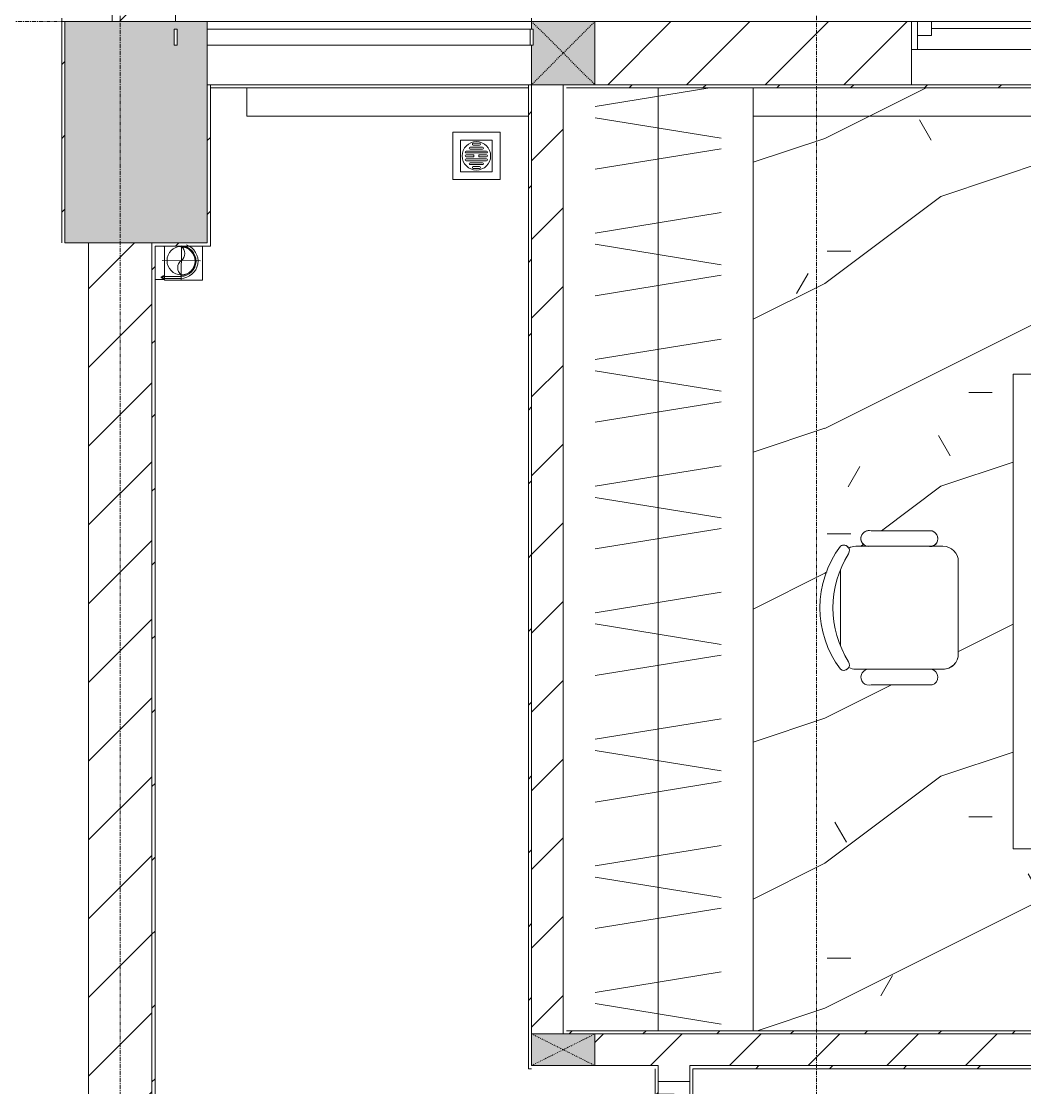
# Model space of a CAD drawing. Header units: millimetres. Extents: x 5357 to 259384, y -16348 to 109893.
# Drawn here: x 52440 to 55611, y 41167 to 44537 of the extents above; entities that cross this region are included whole.
import ezdxf

# ---------------------------------------------------------------- set-up
doc = ezdxf.new("R2010")
doc.units = ezdxf.units.MM
for name, pattern in [('Dash', [6, 3, -3]), ('Grid Line', [22.225, 12.7, -3.175, 3.175, -3.175]), ('IMPORT-CENTER _3_', [10.16, 6.35, -1.27, 1.27, -1.27])]:
    doc.linetypes.add(name, pattern=pattern)
for name, color, linetype, lineweight in [('0-1', 7, 'Continuous', 5), ('A-DETL-GENF-1', 53, 'Continuous', 9), ('A-DOOR-1', 254, 'Continuous', 9), ('A-DOOR-2', 53, 'Continuous', 9), ('A-FLOR-HRAL-1', 254, 'Continuous', 9), ('A-FLOR-HRAL-2', 53, 'Continuous', 9), ('A-FLOR-PATT-1', 10, 'Continuous', 9), ('A-GLAZ', 151, 'Continuous', 9), ('A-WALL', 113, 'Continuous', 9), ('A-WALL-1', 9, 'Continuous', 18), ('A-WALL-2', 53, 'Continuous', 9), ('A-WALL-3', 113, 'Continuous', 18), ('A-WALL-PATT', 111, 'Continuous', 9), ('A-WALL-PATT-1', 10, 'Continuous', 9), ('A-WALL-PATT-2', 53, 'Continuous', 9), ('G-IMPT', 8, 'Continuous', 9), ('G-IMPT-2', 8, 'IMPORT-CENTER _3_', 9), ('I-FURN', 30, 'Continuous', 9), ('I-FURN-1', 254, 'Continuous', 9), ('I-WALL-1', 9, 'Continuous', 18), ('I-WALL-2', 53, 'Continuous', 9), ('I-WALL-3', 2, 'Continuous', 18), ('M-EQPM', 50, 'Continuous', 9), ('S-COLS', 52, 'Continuous', 9), ('S-COLS-1', 253, 'Continuous', 5), ('S-COLS-2', 9, 'Continuous', 18), ('S-COLS-3', 53, 'Continuous', 9), ('S-COLS-4', 254, 'Continuous', 9), ('S-COLS-5', 52, 'Continuous', 18), ('S-COLS-6', 52, 'Dash', 9), ('S-COLS-HDLN', 52, 'Dash', 9), ('S-COLS-HDLN-1', 53, 'Dash', 9), ('S-GRID-1', 1, 'Grid Line', 9)]:
    doc.layers.add(name, color=color, linetype=linetype, lineweight=lineweight)
pattern_1 = [(45, (0, 0), (-124.4508, 124.4508), [])]
pattern_2 = [(45, (0, 0), (-116.67262, 116.67262), [])]

# ---------------------------------------------------------------- blocks, each defined once
blk = doc.blocks.new('NCV_TKTC_KET CAU_rvt-1-TKCS_MB CẢNH QUAN CÂY XANH')
at = {"layer": 'S-COLS-1'}
h = blk.add_hatch(color=256, dxfattribs=at)
h.paths.add_polyline_path([(53027.6, 43836.9), (53027.6, 44536.9), (52577.6, 44536.9), (52577.6, 43836.9), (52932.6, 43836.9)])
h.paths.add_polyline_path([(52922.6, 44462), (52922.6, 44512), (52932.6, 44512), (52932.6, 44462)])
at = {"layer": 'S-COLS-2'}
for p, q in [((53027.6, 44536.9), (52577.6, 44536.9)), ((52577.6, 44536.9), (52577.6, 43836.9)), ((53027.6, 43836.9), (53027.6, 44536.9)), ((52577.6, 43836.9), (53027.6, 43836.9))]:
    blk.add_line(p, q, dxfattribs=at)
blk = doc.blocks.new('TU DO LV A - TU DO LV A-V14-TKCS_MB CẢNH QUAN CÂY XANH')
at = {"layer": 'I-FURN'}
for p, q in [((10, 0), (2990, 0)), ((169, -101), (104.4, -499)), ((202.5, -101), (267.1, -499)), ((404.3, -101), (468.9, -499)), ((569, -101), (504.4, -499)), ((602.5, -101), (667.1, -499)), ((804.3, -101), (868.9, -499)), ((969, -101), (904.4, -499)), ((1002.5, -101), (1067.1, -499)), ((1204.3, -101), (1268.9, -499)), ((1369, -101), (1304.4, -499)), ((1402.5, -101), (1467.1, -499)), ((1604.3, -101), (1668.9, -499)), ((1769, -101), (1704.4, -499)), ((1802.5, -101), (1867.1, -499)), ((2004.3, -101), (2068.9, -499)), ((2169, -101), (2104.4, -499)), ((2202.5, -101), (2267.1, -499)), ((2404.3, -101), (2468.9, -499)), ((2569, -101), (2504.4, -499)), ((2602.5, -101), (2667.1, -499)), ((2804.3, -101), (2868.9, -499)), ((2969, -101), (2904.4, -499)), ((10, -136.3), (68.9, -499)), ((10, -300), (2990, -300))]:
    blk.add_line(p, q, dxfattribs=at)
at = {"layer": 'I-FURN-1'}
blk.add_line((10, 0), (2990, 0), dxfattribs=at)
blk = doc.blocks.new('BAN LV A - BAN LV A_dwg_ban hoc2-348006-TKCS_MB CẢNH QUAN CÂY XANH')
at = {"layer": 'I-FURN'}
for p, q in [((145.8, 437.4), (-145.8, 437.4)), ((-194.4, 388.8), (-194.4, 113.4)), ((194.4, 113.4), (194.4, 388.8)), ((-243, 354.4), (-243, 162)), ((194.4, 351.4), (194.4, 150.8)), ((243.7, 162), (243.7, 354.4)), ((-120.5, 64.8), (120.5, 64.8))]:
    blk.add_line(p, q, dxfattribs=at)
at = {"layer": 'I-FURN', "flags": 128}
blk.add_lwpolyline([(-737.8, 610.5), (-737.8, 1330.5), (-154.9, 1330.5), (762.2, 1330.5), (762.2, 610.5)], close=True, dxfattribs=at)
at = {"layer": 'I-FURN'}
for centre, radius, start, end in [((-145.8, 388.8), 48.6, 90, 180), ((145.8, 388.8), 48.6, 360, 90), ((-218.7, 347.3), 25.3, 343.7398, 163.7398), ((219.4, 347.3), 25.3, 16.2602, 170.7054), ((-218.7, 154.9), 25.3, 163.7398, 16.2602), ((219.4, 154.9), 25.3, 189.2946, 16.2602), ((-145.8, 113.4), 48.6, 180, 207.5844), ((145.8, 113.4), 48.6, 332.4156, 0), ((-180.2, 75.4), 17.8, 57.9726, 216.6901), ((0, 359.3), 318.2, 237.5758, 302.4242), ((180.2, 75.4), 17.8, 323.3099, 122.0274), ((0, 324), 324, 233.1301, 306.8699)]:
    blk.add_arc(centre, radius, start, end, dxfattribs=at)
blk = doc.blocks.new('BAN LV A - BAN LV A_dwg-348005-TKCS_MB CẢNH QUAN CÂY XANH')
at = {"extrusion": (0, 0, -1), "zscale": -1, "rotation": 180}
blk.add_blockref('BAN LV A - BAN LV A_dwg_ban hoc2-348006-TKCS_MB CẢNH QUAN CÂY XANH', (-729, 1383.7), dxfattribs=at)
blk = doc.blocks.new('BAN LV A - BAN LV A-401069-TKCS_MB CẢNH QUAN CÂY XANH')
at = {"layer": 'I-FURN-1'}
for p, q in [((-8.8, -53.2), (1491.2, -53.2)), ((-8.8, -773.2), (-8.8, -53.2)), ((1491.2, -53.2), (1491.2, -773.2)), ((1491.2, -773.2), (-8.8, -773.2)), ((583.2, -946.3), (874.8, -946.3)), ((534.6, -1029.3), (534.6, -994.9)), ((923.4, -994.9), (923.4, -1032.3)), ((486, -1221.7), (486, -1029.3)), ((972.7, -1029.3), (972.7, -1221.7)), ((534.6, -1270.3), (534.6, -1235.9)), ((923.4, -1232.9), (923.4, -1270.3))]:
    blk.add_line(p, q, dxfattribs=at)
for centre, radius, start, end in [((583.2, -994.9), 48.6, 90, 180), ((874.8, -994.9), 48.6, 0, 90), ((510.3, -1036.4), 25.3, 16.2602, 163.7398), ((948.4, -1036.4), 25.3, 16.2602, 170.7054), ((510.3, -1228.8), 25.3, 163.7398, 343.7398), ((948.4, -1228.8), 25.3, 189.2946, 16.2602), ((583.2, -1270.3), 48.6, 180, 207.5844), ((874.8, -1270.3), 48.6, 332.4156, 0), ((548.9, -1308.3), 17.8, 119.404, 216.6901), ((909.2, -1308.3), 17.8, 323.3099, 60.596), ((729, -1059.7), 324, 233.1301, 306.8699)]:
    blk.add_arc(centre, radius, start, end, dxfattribs=at)
at = {"extrusion": (0, 0, -1), "zscale": -1, "rotation": 180}
blk.add_blockref('BAN LV A - BAN LV A_dwg-348005-TKCS_MB CẢNH QUAN CÂY XANH', (0, 0), dxfattribs=at)
blk = doc.blocks.new('Railing - 50 x 10mm-457210-TKCS_MB CẢNH QUAN CÂY XANH')
at = {"layer": 'A-FLOR-HRAL-2'}
for p, q in [((25, 5), (-25, 5)), ((-25, 5), (-25, -5)), ((25, -5), (25, 5)), ((-25, -5), (25, -5))]:
    blk.add_line(p, q, dxfattribs=at)
blk = doc.blocks.new('Railing - Railing-641404-TKCS_MB CẢNH QUAN CÂY XANH')
at = {"layer": 'A-FLOR-HRAL-2'}
for p, q in [((31139.1, 35251.3), (30119.1, 35251.3)), ((30119.1, 35201.3), (31139.1, 35201.3))]:
    blk.add_line(p, q, dxfattribs=at)
at = {"extrusion": (0, 0, -1), "zscale": -1, "rotation": 270}
for p in [(-30019.1, 35226.3), (-31144.1, 35226.3)]:
    blk.add_blockref('Railing - 50 x 10mm-457210-TKCS_MB CẢNH QUAN CÂY XANH', p, dxfattribs=at)
blk = doc.blocks.new('G1_SOF - BO TRU - 100x200-V59-TKCS_MB CẢNH QUAN CÂY XANH')
at = {"layer": 'S-COLS-3'}
blk.add_hatch(color=256, dxfattribs=at).paths.add_polyline_path([(-50, -100), (50, -100), (50, 100), (-50, 100)])
at = {"layer": 'S-COLS-2'}
for p, q in [((-50, 100), (50, 100)), ((-50, -100), (-50, 100)), ((50, 100), (50, -100)), ((50, -100), (-50, -100))]:
    blk.add_line(p, q, dxfattribs=at)
at = {"layer": 'S-COLS-HDLN-1'}
for p, q in [((50, -100), (-50, 100)), ((-50, -100), (50, 100))]:
    blk.add_line(p, q, dxfattribs=at)
blk = doc.blocks.new('DOOR_CW_01 CANH MO-PANEL KINH - DIG_01-900x2200-CỬA NHÔM KÍNH-400868-TKCS_MB CẢNH QUAN CÂY XANH')
at = {"layer": 'A-DETL-GENF-1'}
for p, q in [((-397, 872), (-357, 872)), ((-397, 752), (-397, 872)), ((-357, 872), (-357, 752)), ((-442, 737), (-442, 816.5)), ((-399, 820.5), (-438, 820.5)), ((-399, 831.8), (-397, 831.8)), ((-399, 792.2), (-399, 831.8)), ((-397, 792.2), (-397, 831.8)), ((-357, 792.2), (-357, 831.8)), ((-355, 831.8), (-357, 831.8)), ((-355, 792.2), (-355, 831.8)), ((-355, 820.5), (-316, 820.5)), ((-312, 737), (-312, 816.5)), ((-434, 799.5), (-434, 737)), ((-399, 803.5), (-430, 803.5)), ((-397, 792.2), (-399, 792.2)), ((-357, 792.2), (-355, 792.2)), ((-355, 803.5), (-324, 803.5)), ((-320, 799.5), (-320, 737)), ((-357, 752), (-397, 752)), ((-363, 752), (-391, 752)), ((-391, 752), (-391, 738)), ((-363, 738), (-363, 752)), ((-433.9, 711.2), (-427.3, 715.8)), ((-397, 738), (-391, 738)), ((-397, 738), (-397, 196)), ((-357, 738), (-363, 738)), ((-357, 196), (-357, 738)), ((-320.1, 711.2), (-326.7, 715.8)), ((-397, 196), (-391, 196)), ((-357, 182), (-397, 182)), ((-397, 182), (-397, 62)), ((-391, 196), (-391, 182)), ((-391, 182), (-363, 182)), ((-357, 196), (-363, 196)), ((-363, 182), (-363, 196)), ((-357, 62), (-357, 182)), ((-397, 62), (-357, 62))]:
    blk.add_line(p, q, dxfattribs=at)
blk.add_circle((-407, 60), 10, dxfattribs=at)
for centre, radius, start, end in [((-407, 60), 814, 360, 92), ((-438, 816.5), 4, 90, 180), ((-316, 816.5), 4, 0, 90), ((-430, 799.5), 4, 90, 180), ((-324, 799.5), 4, 360, 90), ((-397, 737), 45, 180, 215), ((-397, 737), 37, 180, 215), ((-357, 737), 37, 325, 0), ((-357, 737), 45, 325, 0)]:
    blk.add_arc(centre, radius, start, end, dxfattribs=at)
at = {"layer": 'A-DOOR-2'}
for p, q in [((-410, 50), (-450, 50)), ((-450, 50), (-450, -50)), ((-410, 0), (-410, 50)), ((-407, 50), (-382, 50)), ((450, 50), (410, 50)), ((410, 50), (410, 0)), ((450, -50), (450, 50)), ((-400, 0), (-410, 0)), ((-400, -50), (-400, 0)), ((410, 0), (400, 0)), ((400, 0), (400, -50)), ((-450, -50), (-400, -50)), ((400, -50), (450, -50))]:
    blk.add_line(p, q, dxfattribs=at)
blk = doc.blocks.new('NCV_TKTC_TANG 1_rvt-1-TKCS_MB CẢNH QUAN CÂY XANH')
at = {"layer": 'A-FLOR-PATT-1'}
h = blk.add_hatch(dxfattribs=at)
h.set_pattern_fill('FP_6', color=256, style=0, pattern_type=2)
h.set_pattern_definition([(0, (0, 0), (1788.16, 447.04), [73.762, -1267.358, 73.762, -1267.358, -7152.64]), (0, (0, 0), (1788.16, 447.04), [-2682.24, 73.762, -2608.478, 73.762, -1267.358, -3129.28]), (0, (0, 0), (1788.16, 447.04), [-6705.6, 73.762, -820.318, 73.762, -2161.438]), (120, (670.56, 223.5), (-1281.228, 1325.072), [73.762, -1267.358, 73.762, -8419.998]), (120, (670.56, 223.5), (-1281.228, 1325.072), [-1414.882, -1267.358, 73.762, -2608.478, -4470.4]), (120, (670.56, 223.5), (-1281.228, 1325.072), [-5364.48, 73.762, -1267.358, 73.762, -3055.518]), (120, (670.56, 223.5), (-1281.228, 1325.072), [-6779.362, -820.318, 73.762, -2161.438]), (240, (894.1, 1117.6), (-506.932, -1772.112), [73.762, -1267.358, 73.762, -8419.998]), (240, (894.1, 1117.6), (-506.932, -1772.112), [-1414.882, -1267.358, 73.762, -2608.478, -4470.4]), (240, (894.1, 1117.6), (-506.932, -1772.112), [-5364.48, 73.762, -1267.358, 73.762, -3055.518]), (240, (894.1, 1117.6), (-506.932, -1772.112), [-6779.362, -820.318, 73.762, -2161.438])])
h.paths.add_polyline_path([(57752.6, 41336.9), (57752.6, 44326.9), (54752.6, 44326.9), (54752.6, 41346.9), (57742.6, 41346.9), (57742.6, 41336.9)])
h.paths.add_polyline_path([(56294.2, 41921.4), (55574.2, 41921.4), (55574.2, 43421.4), (56294.2, 43421.4), (56294.2, 42828.4)])
h.paths.add_polyline_path([(55119.4, 42438.9), (55101.9, 42445.2), (55094.8, 42455.6), (55093.6, 42468.1), (55098.5, 42479.7), (55103, 42484.2), (55111.5, 42489.2), (55065.5, 42490.6), (55054.6, 42494.7), (55048.7, 42488.5), (55044.8, 42486.7), (55027.2, 42491.3), (54997.3, 42539.9), (54975.9, 42595.4), (54965, 42653.9), (54965, 42713.4), (54975.9, 42771.8), (54998, 42828.4), (55028.5, 42878), (55048.7, 42878.7), (55054.6, 42872.5), (55065.5, 42876.6), (55096.4, 42878), (55111.5, 42878), (55100.3, 42884.8), (55094, 42896.3), (55094.3, 42909.4), (55101.1, 42920.6), (55111.5, 42925.8), (55125.7, 42926.6), (55318, 42926.6), (55333, 42914.8), (55336.3, 42902.3), (55333, 42889.9), (55324, 42880.6), (55324, 42878), (55365, 42876.4), (55376.8, 42871.5), (55389.8, 42859.9), (55394.5, 42853.7), (55399.4, 42842), (55401.1, 42828.4), (55399.4, 42525.2), (55394.5, 42513.5), (55386.8, 42503.5), (55376.8, 42495.7), (55365, 42490.9), (55334, 42489.2), (55321, 42487.5), (55330.7, 42480), (55335.8, 42468.9), (55335.1, 42456.6), (55328.6, 42446.1), (55314.7, 42439.9), (55125.7, 42439.9)])
h = blk.add_hatch(dxfattribs=at)
h.set_pattern_fill('FP_4', color=256, style=0, pattern_type=2)
h.set_pattern_definition([(216.87, (366.52, 916.3), (2748.89673, 1832.6049), [458.15, -4123.35]), (206.565, (916.3, 641.4), (-916.3012, -916.2996), [1024.455, -1024.455]), (198.435, (916.3, 183.26), (-1832.5985, -916.302), [579.52, -2318.076])])
h.paths.add_polyline_path([(57752.6, 41336.9), (57752.6, 44326.9), (54752.6, 44326.9), (54752.6, 41346.9), (57742.6, 41346.9), (57742.6, 41336.9)])
h.paths.add_polyline_path([(56294.2, 41921.4), (55574.2, 41921.4), (55574.2, 43421.4), (56294.2, 43421.4), (56294.2, 42828.4)])
h.paths.add_polyline_path([(55119.4, 42438.9), (55101.9, 42445.2), (55094.8, 42455.6), (55093.6, 42468.1), (55098.5, 42479.7), (55103, 42484.2), (55111.5, 42489.2), (55065.5, 42490.6), (55054.6, 42494.7), (55048.7, 42488.5), (55044.8, 42486.7), (55027.2, 42491.3), (54997.3, 42539.9), (54975.9, 42595.4), (54965, 42653.9), (54965, 42713.4), (54975.9, 42771.8), (54998, 42828.4), (55028.5, 42878), (55048.7, 42878.7), (55054.6, 42872.5), (55065.5, 42876.6), (55096.4, 42878), (55111.5, 42878), (55100.3, 42884.8), (55094, 42896.3), (55094.3, 42909.4), (55101.1, 42920.6), (55111.5, 42925.8), (55125.7, 42926.6), (55318, 42926.6), (55333, 42914.8), (55336.3, 42902.3), (55333, 42889.9), (55324, 42880.6), (55324, 42878), (55365, 42876.4), (55376.8, 42871.5), (55389.8, 42859.9), (55394.5, 42853.7), (55399.4, 42842), (55401.1, 42828.4), (55399.4, 42525.2), (55394.5, 42513.5), (55386.8, 42503.5), (55376.8, 42495.7), (55365, 42490.9), (55334, 42489.2), (55321, 42487.5), (55330.7, 42480), (55335.8, 42468.9), (55335.1, 42456.6), (55328.6, 42446.1), (55314.7, 42439.9), (55125.7, 42439.9)])
at = {"layer": 'A-WALL-PATT-1'}
h = blk.add_hatch(dxfattribs=at)
h.set_pattern_fill('FP_2', color=256, style=0, pattern_type=2)
h.set_pattern_definition(pattern_1)
h.paths.add_polyline_path([(54052.6, 41336.9), (54152.6, 41336.9), (54152.6, 44336.9), (54052.6, 44336.9), (54052.6, 41842.2)])
h = blk.add_hatch(dxfattribs=at)
h.set_pattern_fill('FP_2', color=256, style=0, pattern_type=2)
h.set_pattern_definition(pattern_1)
h.paths.add_polyline_path([(56754.2, 41236.9), (56754.2, 41336.9), (54252.6, 41336.9), (54252.6, 41236.9), (56195.4, 41236.9)])
h = blk.add_hatch(dxfattribs=at)
h.set_pattern_fill('FP_2', color=256, style=0, pattern_type=2)
h.set_pattern_definition(pattern_1)
h.paths.add_polyline_path([(54552.6, 40236.9), (54552.6, 40286.9), (54452.6, 40286.9), (54452.6, 40236.9), (54502.6, 40236.9)])
h.paths.add_polyline_path([(54502.6, 41186.9), (54552.6, 41186.9), (54552.6, 41236.9), (54452.6, 41236.9), (54452.6, 41186.9)])
at = {"layer": 'A-WALL-PATT-2'}
h = blk.add_hatch(dxfattribs=at)
h.set_pattern_fill('FP_10', color=256, style=0, pattern_type=2)
h.set_pattern_definition(pattern_2)
h.paths.add_polyline_path([(53027.6, 43836.9), (53037.6, 43836.9), (53037.6, 44336.9), (53027.6, 44336.9)])
h = blk.add_hatch(dxfattribs=at)
h.set_pattern_fill('FP_10', color=256, style=0, pattern_type=2)
h.set_pattern_definition(pattern_2)
h.paths.add_polyline_path([(54052.6, 41226.9), (54052.6, 44336.9), (54042.6, 44336.9), (54042.6, 41226.9)])
h = blk.add_hatch(dxfattribs=at)
h.set_pattern_fill('FP_10', color=256, style=0, pattern_type=2)
h.set_pattern_definition(pattern_2)
h.paths.add_polyline_path([(57752.6, 44326.9), (57752.6, 44336.9), (54162.6, 44336.9), (54162.6, 44326.9), (57742.6, 44326.9)])
h = blk.add_hatch(dxfattribs=at)
h.set_pattern_fill('FP_10', color=256, style=0, pattern_type=2)
h.set_pattern_definition(pattern_2)
h.paths.add_polyline_path([(52852.6, 40536.9), (52862.6, 40536.9), (52862.6, 43836.9), (52852.6, 43836.9), (52852.6, 40855.9)])
h = blk.add_hatch(dxfattribs=at)
h.set_pattern_fill('FP_10', color=256, style=0, pattern_type=2)
h.set_pattern_definition(pattern_2)
h.paths.add_polyline_path([(53037.6, 43826.9), (53037.6, 43836.9), (52862.6, 43836.9), (52862.6, 43826.9)])
h = blk.add_hatch(dxfattribs=at)
h.set_pattern_fill('FP_10', color=256, style=0, pattern_type=2)
h.set_pattern_definition(pattern_2)
h.paths.add_polyline_path([(54252.6, 41336.9), (57742.6, 41336.9), (57742.6, 41346.9), (54162.6, 41346.9), (54162.6, 41336.9)])
h = blk.add_hatch(dxfattribs=at)
h.set_pattern_fill('FP_10', color=256, style=0, pattern_type=2)
h.set_pattern_definition(pattern_2)
h.paths.add_polyline_path([(54452.6, 40246.9), (54452.6, 41236.9), (54442.6, 41236.9), (54442.6, 40246.9)])
h = blk.add_hatch(dxfattribs=at)
h.set_pattern_fill('FP_10', color=256, style=0, pattern_type=2)
h.set_pattern_definition(pattern_2)
h.paths.add_polyline_path([(54562.6, 40246.9), (54562.6, 41236.9), (54552.6, 41236.9), (54552.6, 40246.9)])
h = blk.add_hatch(dxfattribs=at)
h.set_pattern_fill('FP_10', color=256, style=0, pattern_type=2)
h.set_pattern_definition(pattern_2)
h.paths.add_polyline_path([(56195.4, 41226.9), (57862.6, 41226.9), (57862.6, 41236.9), (54562.6, 41236.9), (54562.6, 41226.9), (54984.9, 41226.9)])
at = {"layer": 'A-WALL-1'}
for p, q in [((54052.6, 44336.9), (54052.6, 41336.9)), ((54152.6, 44336.9), (54052.6, 44336.9)), ((54152.6, 41336.9), (54152.6, 44336.9)), ((56754.2, 41336.9), (54252.6, 41336.9)), ((54252.6, 41236.9), (54452.6, 41236.9)), ((54452.6, 41236.9), (54452.6, 41186.9)), ((54552.6, 41186.9), (54552.6, 41236.9)), ((54562.6, 41236.9), (56754.2, 41236.9))]:
    blk.add_line(p, q, dxfattribs=at)
at = {"layer": 'A-WALL-2'}
for p, q in [((53027.6, 44536.9), (54052.2, 44536.9)), ((54052.2, 44512), (54052.2, 44536.9)), ((54052.2, 44336.9), (54052.2, 44462)), ((54042.6, 44336.9), (53037.6, 44336.9)), ((54562.6, 41236.9), (54552.6, 41236.9))]:
    blk.add_line(p, q, dxfattribs=at)
at = {"layer": 'I-WALL-1'}
for p, q in [((53037.6, 44336.9), (53027.6, 44336.9)), ((53027.6, 44336.9), (53027.6, 43836.9)), ((53037.6, 43836.9), (53037.6, 44336.9)), ((54042.6, 44336.9), (54042.6, 41226.9)), ((54052.6, 44336.9), (54042.6, 44336.9)), ((54052.6, 41336.9), (54052.6, 44336.9)), ((55252.6, 44336.9), (54162.6, 44336.9)), ((54162.6, 44326.9), (57742.6, 44326.9)), ((52862.6, 43836.9), (52852.6, 43836.9)), ((52852.6, 43836.9), (52852.6, 40536.9)), ((53027.6, 43836.9), (52862.6, 43836.9)), ((52862.6, 40546.9), (52862.6, 43826.9)), ((52862.6, 43826.9), (53037.6, 43826.9)), ((53037.6, 43826.9), (53037.6, 43836.9)), ((57742.6, 41346.9), (54162.6, 41346.9)), ((54252.6, 41336.9), (56754.2, 41336.9)), ((54042.6, 41226.9), (54052.6, 41226.9)), ((54452.6, 41236.9), (54442.6, 41236.9)), ((54442.6, 41226.9), (54442.6, 40246.9)), ((54452.6, 41186.9), (54452.6, 41236.9)), ((54552.6, 41236.9), (54552.6, 41186.9)), ((56754.2, 41236.9), (54562.6, 41236.9)), ((54562.6, 41226.9), (57862.6, 41226.9)), ((54562.6, 40246.9), (54562.6, 41226.9))]:
    blk.add_line(p, q, dxfattribs=at)
at = {"layer": 'I-WALL-2'}
blk.add_line((54042.6, 44326.9), (53037.6, 44326.9), dxfattribs=at)
at = {"layer": 'A-DOOR-1', "rotation": 90.0000000000011}
blk.add_blockref('DOOR_CW_01 CANH MO-PANEL KINH - DIG_01-900x2200-CỬA NHÔM KÍNH-400868-TKCS_MB CẢNH QUAN CÂY XANH', (54502.6, 40736.9), dxfattribs=at)
at = {"layer": 'A-FLOR-HRAL-1'}
blk.add_blockref('Railing - Railing-641404-TKCS_MB CẢNH QUAN CÂY XANH', (22908.5, 9260.7), dxfattribs=at)
at = {"layer": 'I-FURN-1'}
for name, p, rotation in [('TU DO LV A - TU DO LV A-V14-TKCS_MB CẢNH QUAN CÂY XANH', (54752.6, 44336.9), 270.0000000000002), ('BAN LV A - BAN LV A-401069-TKCS_MB CẢNH QUAN CÂY XANH', (56347.4, 43412.7), 270.0000000000005)]:
    blk.add_blockref(name, p, dxfattribs=dict(at, rotation=rotation))
at = {"layer": 'S-COLS-4', "rotation": 270.0000000000007}
blk.add_blockref('G1_SOF - BO TRU - 100x200-V59-TKCS_MB CẢNH QUAN CÂY XANH', (54152.6, 41286.9), dxfattribs=at)
blk = doc.blocks.new('1_FAMILY RVT - W01-WxH 1400x1400xmm-389822-TKCS_MB CẢNH QUAN CÂY XANH')
at = {"layer": 'A-GLAZ'}
for p, q in [((248.4, 172.39), (299.2, 197.79)), ((248.4, 172.39), (299.2, 146.99)), ((248.4, 172.39), (451.6, 172.39)), ((-700, 96.19), (-700, -103.81)), ((700, 96.19), (-700, 96.19)), ((-700, 96.19), (-636.5, 96.19)), ((-680.95, 96.19), (-680.95, 7.29)), ((-636.5, 96.19), (-22.225, 96.19)), ((-636.5, 96.19), (-636.5, 51.74)), ((-636.5, 73.965), (-22.225, 73.965)), ((-22.225, 7.29), (-22.225, 96.19)), ((-22.225, 96.19), (22.225, 96.19)), ((22.225, 96.19), (680.95, 96.19)), ((22.225, 96.19), (22.225, 7.29)), ((680.95, 96.19), (700, 96.19)), ((680.95, 96.19), (680.95, 7.29)), ((700, -103.81), (700, 96.19)), ((-636.5, 51.74), (-680.95, 51.74)), ((22.225, 51.74), (-22.225, 51.74)), ((636.5, 51.74), (636.5, 7.29)), ((680.95, 51.74), (636.5, 51.74)), ((-700, 7.29), (-680.95, 7.29)), ((-680.95, 7.29), (-22.225, 7.29)), ((-22.225, 7.29), (22.225, 7.29)), ((22.225, 29.515), (636.5, 29.515)), ((22.225, 7.29), (636.5, 7.29)), ((636.5, 7.29), (700, 7.29)), ((-700, -103.81), (700, -103.81))]:
    blk.add_line(p, q, dxfattribs=at)
blk = doc.blocks.new('TKTC_XREF_251221_MB TANG 1 - TKTC_XREF_260130_MB TANG 1_dwg_CUM U_DN100-V261-TKCS_MB CẢNH QUAN CÂY XANH')
at = {"layer": 'G-IMPT'}
blk.add_hatch(color=256, dxfattribs=at).paths.add_polyline_path([(0, -61), (15.8, -58.9), (30.5, -52.8), (43.1, -43.1), (52.8, -30.5), (58.9, -15.8), (61, 0), (58.9, 15.8), (52.8, 30.5), (41, 44.8), (30.5, 52.8), (5.4, 60.3), (0, 60.3), (0, 57), (14.8, 55.1), (34.5, 44.8), (40.3, 40.3), (49.4, 28.5), (55.1, 14.8), (57, 0), (55.1, -14.8), (49.4, -28.5), (40.3, -40.3), (28.5, -49.4), (14.8, -55.1), (0, -57)])
for p, q in [((-71.7, 59.2), (-66.9, 59.2)), ((0, 60.3), (0, 57)), ((-79.1, -63.4), (-79.1, -66.6)), ((-76.6, -63.4), (-76.6, -66.6)), ((-74.6, -63.4), (-74.6, -66.6)), ((-72.7, -60.7), (-72.7, -69.3)), ((-66.9, -62.1), (-71.7, -62.1)), ((-66.9, -67.9), (-71.7, -67.9)), ((-65, -69), (0, -69))]:
    blk.add_line(p, q, dxfattribs=at)
at = {"layer": 'G-IMPT', "flags": 128}
for points in [[(-65, 57.3), (-66.9, 57.3), (-66.9, 59.2)], [(-72.7, -62.4), (-78.1, -62.4), (-78.1, -67.6), (-72.7, -67.6)], [(-71.7, -70.8), (-66.9, -70.8), (-66.9, -59.2), (-71.7, -59.2)], [(-66.9, -59.2), (-66.9, -57.3), (-65, -57.3), (-65, -72.7), (-66.9, -72.7), (-66.9, -70.8)], [(-65, -61), (0, -61), (0, -57)]]:
    blk.add_lwpolyline(points, dxfattribs=at)
at = {"layer": 'G-IMPT'}
for centre, radius, start, end in [((0, 0), 69, 270, 70.6147), ((0, 0), 61, 270, 88.2218), ((0, 0), 57, 270, 90), ((-78.1, -63.4), 0.96, 90, 180), ((-78.1, -66.6), 0.96, 180, 270), ((-71.1, -60.7), 1.56, 112.6199, 247.3801), ((-67.9, -65), 4.8, 143.1301, 216.8699), ((-71.1, -69.3), 1.56, 112.6199, 247.3801)]:
    blk.add_arc(centre, radius, start, end, dxfattribs=at)
blk = doc.blocks.new('TKTC_XREF_251221_MB TANG 1 - TKTC_XREF_260130_MB TANG 1_dwg_$cc-V262-TKCS_MB CẢNH QUAN CÂY XANH')
at = {"layer": 'G-IMPT'}
blk.add_circle((0, 0), 0.5, dxfattribs=at)
for centre, radius, start, end in [((0, 0), 0.5, 90, 270), ((0.188, 0.25), 0.313, 126.8699, 233.1301), ((-0.188, -0.25), 0.313, 306.8699, 53.1301)]:
    blk.add_arc(centre, radius, start, end, dxfattribs=at)
at = {"layer": 'G-IMPT-2'}
for p, q in [((0, -0.673), (0, 0.509)), ((-0.673, 0), (0.673, 0))]:
    blk.add_line(p, q, dxfattribs=at)
blk = doc.blocks.new('TKTC_XREF_251221_MB TANG 1 - TKTC_XREF_260130_MB TANG 1_dwg_THU NUOC - THU NUOC-444531-TKCS_MB TẦNG 1-4202124-TKCS_MB CẢNH QUAN CÂY XANH')
at = {"layer": 'M-EQPM'}
for p, q in [((-1.1, 35.6), (18.5, 35.6)), ((-23.3, 10.8), (40.9, 10.8)), ((40.9, 4.8), (-23.3, 4.8)), ((-11, 23.3), (28.5, 23.3)), ((28.5, 17.3), (-11, 17.3)), ((18.5, 29.6), (-1.1, 29.6)), ((-23.3, -13.6), (40.9, -13.6)), ((40.9, -19.6), (-23.3, -19.6)), ((-11, -26.1), (28.5, -26.1)), ((28.5, -32.1), (-11, -32.1)), ((-1.1, -38.5), (18.5, -38.5)), ((18.5, -44.5), (-1.1, -44.5))]:
    blk.add_line(p, q, dxfattribs=at)
at = {"layer": 'M-EQPM', "flags": 128}
for points in [[(83.7, -79.4), (83.7, 70.6), (-66.3, 70.6), (-66.3, -79.4)], [(58.7, -54.4), (58.7, 45.6), (-41.3, 45.6), (-41.3, -54.4)]]:
    blk.add_lwpolyline(points, close=True, dxfattribs=at)
for points in [[(-23.3, -1.2), (0.7, -1.2), (0.7, -7.2), (-23.3, -7.2)], [(40.9, -7.2), (16.7, -7.2), (16.7, -1.2), (40.9, -1.2)]]:
    blk.add_lwpolyline(points, dxfattribs=at)
at = {"layer": 'M-EQPM'}
for centre, radius, start, end in [((8.7, -4.4), 45, 360, 180), ((8.7, -4.4), 45, 360, 180), ((-1.1, 32.6), 3, 90, 270), ((18.5, 32.6), 3, 270, 90), ((-23.3, 7.8), 3, 90, 270), ((-11, 20.3), 3, 90, 270), ((28.5, 20.3), 3, 270, 90), ((40.9, 7.8), 3, 270, 90), ((8.7, -4.4), 45, 180, 360), ((8.7, -4.4), 45, 180, 360), ((-23.3, -4.2), 3, 90, 270), ((-23.3, -16.6), 3, 90, 270), ((-11, -29.1), 3, 90, 270), ((28.5, -29.1), 3, 270, 90), ((40.9, -4.2), 3, 270, 90), ((40.9, -16.6), 3, 270, 90), ((-1.1, -41.5), 3, 90, 270), ((18.5, -41.5), 3, 270, 90)]:
    blk.add_arc(centre, radius, start, end, dxfattribs=at)
blk = doc.blocks.new('TKTC_XREF_251221_MB TANG 1 - TKTC_XREF_260130_MB TANG 1_dwg-4202109-TKCS_MB CẢNH QUAN CÂY XANH')
at = {"layer": 'G-IMPT', "flags": 128}
for points in [[(-150259.1, -357519.7), (-150259.1, -357625.5), (-150289.1, -357625.5)], [(-150139.1, -357519.7), (-150139.1, -357627.5), (-150259.1, -357627.5), (-150259.1, -357519.7)]]:
    blk.add_lwpolyline(points, dxfattribs=at)
at = {"extrusion": (0, 0, -1), "zscale": -1}
blk.add_blockref('TKTC_XREF_251221_MB TANG 1 - TKTC_XREF_260130_MB TANG 1_dwg_THU NUOC - THU NUOC-444531-TKCS_MB TẦNG 1-4202124-TKCS_MB CẢNH QUAN CÂY XANH', (149264.8, -357230.3), dxfattribs=at)
at = {"xscale": 0.7894736842105242, "yscale": 0.7894736842105242, "zscale": 0.7894736842105242}
blk.add_blockref('TKTC_XREF_251221_MB TANG 1 - TKTC_XREF_260130_MB TANG 1_dwg_CUM U_DN100-V261-TKCS_MB CẢNH QUAN CÂY XANH', (-150207.8, -357567.3), dxfattribs=at)
at = {"extrusion": (0, 0, -1), "xscale": 90.0000000000507, "yscale": 90.0000000000507, "zscale": -90.00000000005072, "rotation": 0.3740267799372842}
blk.add_blockref('TKTC_XREF_251221_MB TANG 1 - TKTC_XREF_260130_MB TANG 1_dwg_$cc-V262-TKCS_MB CẢNH QUAN CÂY XANH', (150206.2, -357565.6), dxfattribs=at)
blk = doc.blocks.new('TKTC_XREF_251221_MB TANG 1 - TKTC_XREF_251221_MB TANG 1-2038492-TKCS_MB CẢNH QUAN CÂY XANH')
blk.add_blockref('TKTC_XREF_251221_MB TANG 1 - TKTC_XREF_260130_MB TANG 1_dwg-4202109-TKCS_MB CẢNH QUAN CÂY XANH', (169499.1, 384109.7))
blk = doc.blocks.new('TKTC_NAP THAM BE NUOC NGAM_260130 - TKTC_XREF_260130_NAP THAM BE NUOC NGAM_dwg-4013458-TKCS_MB CẢNH QUAN CÂY XANH')
at = {"layer": 'G-IMPT'}
blk.add_line((-148409.1, 139814.7), (-145409.1, 139814.7), dxfattribs=at)
at = {"layer": 'G-IMPT', "flags": 128}
blk.add_lwpolyline([(-150009, 139904.7), (-150009, 139814.7), (-149118.8, 139814.7)], dxfattribs=at)
blk = doc.blocks.new('TKTC_NAP THAM BE NUOC NGAM_260130 - NẮP THĂM BỂ NƯỚC NGẦM-2336355-TKCS_MB CẢNH QUAN CÂY XANH')
blk.add_blockref('TKTC_NAP THAM BE NUOC NGAM_260130 - TKTC_XREF_260130_NAP THAM BE NUOC NGAM_dwg-4013458-TKCS_MB CẢNH QUAN CÂY XANH', (150009, -139814.7))
blk = doc.blocks.new('G1_SOF - BO TRU - 200x200-3050151-TKCS_MB CẢNH QUAN CÂY XANH')
at = {"layer": 'S-COLS-HDLN'}
for p, q in [((-100, 100), (100, -100)), ((100, 100), (-100, -100))]:
    blk.add_line(p, q, dxfattribs=at)

msp = doc.modelspace()

# ---------------------------------------------------------------- hatches: boundary and pattern name
at = {"layer": 'A-WALL-PATT'}
h = msp.add_hatch(dxfattribs=at)
h.set_pattern_fill('FP_1', color=256, style=0, pattern_type=2)
h.set_pattern_definition(pattern_1)
h.paths.add_polyline_path([(52927.6, 44536.9), (52927.6, 45836.9), (52727.6, 45836.9), (52727.6, 44536.9)])
h = msp.add_hatch(dxfattribs=at)
h.set_pattern_fill('FP_41', color=256, style=0, pattern_type=2)
h.set_pattern_definition(pattern_2)
h.paths.add_polyline_path([(52577.6, 43836.9), (52577.6, 44546.9), (52567.6, 44546.9), (52567.6, 43836.9)])
h = msp.add_hatch(dxfattribs=at)
h.set_pattern_fill('FP_1', color=256, style=0, pattern_type=2)
h.set_pattern_definition(pattern_1)
h.paths.add_polyline_path([(57405.8, 44336.9), (57652.6, 44336.9), (57652.6, 44536.9), (56652.6, 44536.9), (56652.6, 44336.9)])
h.paths.add_polyline_path([(54984.9, 44336.9), (55252.6, 44336.9), (55252.6, 44536.9), (54252.6, 44536.9), (54252.6, 44336.9)])
h = msp.add_hatch(dxfattribs=at)
h.set_pattern_fill('FP_1', color=256, style=0, pattern_type=2)
h.set_pattern_definition(pattern_1)
h.paths.add_polyline_path([(52852.6, 40535.7), (52852.6, 43837), (52652.6, 43837), (52652.6, 40535.7)])
at = {"layer": 'S-COLS-1'}
msp.add_hatch(color=256, dxfattribs=at).paths.add_polyline_path([(54057.6, 44336.9), (54252.6, 44336.9), (54252.6, 44536.9), (54052.6, 44536.9), (54052.6, 44512), (54057.6, 44512), (54057.6, 44462), (54052.6, 44462), (54052.6, 44336.9)])

# ---------------------------------------------------------------- linework, layer by layer
at = {"layer": 'A-WALL'}
for p, q in [((54052.6, 44536.9), (53027.6, 44536.9)), ((54252.6, 44536.9), (54252.6, 44336.9)), ((52652.6, 43837), (52652.6, 40546.9))]:
    msp.add_line(p, q, dxfattribs=at)
at = {"layer": 'A-WALL-3'}
for p, q in [((52927.6, 46038.6), (52927.6, 44536.9)), ((52727.6, 45836.9), (52727.6, 44536.9)), ((52727.6, 44536.9), (52927.6, 44536.9)), ((54052.6, 44546.9), (54052.6, 44536.9)), ((54052.6, 44536.9), (55252.6, 44536.9)), ((55252.6, 44536.9), (54252.6, 44536.9)), ((54252.6, 44336.9), (55252.6, 44336.9)), ((52852.6, 43837), (52652.6, 43837)), ((52852.6, 40535.7), (52852.6, 43837))]:
    msp.add_line(p, q, dxfattribs=at)
at = {"layer": 'I-WALL-3'}
for p, q in [((52567.6, 44546.9), (52567.6, 43836.9)), ((52577.6, 43836.9), (52577.6, 44536.9))]:
    msp.add_line(p, q, dxfattribs=at)
at = {"layer": 'S-COLS'}
msp.add_line((54252.6, 44336.9), (54252.6, 44536.9), dxfattribs=at)
at = {"layer": 'S-COLS-5'}
for p, q in [((54252.6, 44536.9), (54052.6, 44536.9)), ((54052.6, 44536.9), (54052.6, 44512)), ((54052.6, 44462), (54052.6, 44336.9)), ((54052.6, 44336.9), (54252.6, 44336.9))]:
    msp.add_line(p, q, dxfattribs=at)
at = {"layer": 'S-GRID-1'}
for p, q in [((52752.6, 20960.6), (52752.6, 80482.7)), ((54952.6, 20960.6), (54952.6, 80482.7)), ((130319.3, 44536.9), (29351.8, 44536.9))]:
    msp.add_line(p, q, dxfattribs=at)

# ---------------------------------------------------------------- block references
at = {"layer": '0-1'}
for name in ['NCV_TKTC_KET CAU_rvt-1-TKCS_MB CẢNH QUAN CÂY XANH', 'NCV_TKTC_TANG 1_rvt-1-TKCS_MB CẢNH QUAN CÂY XANH']:
    msp.add_blockref(name, (0, 0), dxfattribs=at)
at = {"layer": 'A-GLAZ'}
msp.add_blockref('1_FAMILY RVT - W01-WxH 1400x1400xmm-389822-TKCS_MB CẢNH QUAN CÂY XANH', (55952.6, 44440.7), dxfattribs=at)
at = {"layer": 'M-EQPM'}
for name, p in [('TKTC_XREF_251221_MB TANG 1 - TKTC_XREF_251221_MB TANG 1-2038492-TKCS_MB CẢNH QUAN CÂY XANH', (33652.6, 17236.9)), ('TKTC_NAP THAM BE NUOC NGAM_260130 - NẮP THĂM BỂ NƯỚC NGẦM-2336355-TKCS_MB CẢNH QUAN CÂY XANH', (53152.6, 44236.9))]:
    msp.add_blockref(name, p, dxfattribs=at)
at = {"layer": 'S-COLS-6'}
msp.add_blockref('G1_SOF - BO TRU - 200x200-3050151-TKCS_MB CẢNH QUAN CÂY XANH', (54152.6, 44436.9), dxfattribs=at)

doc.saveas('drawing.dxf')
